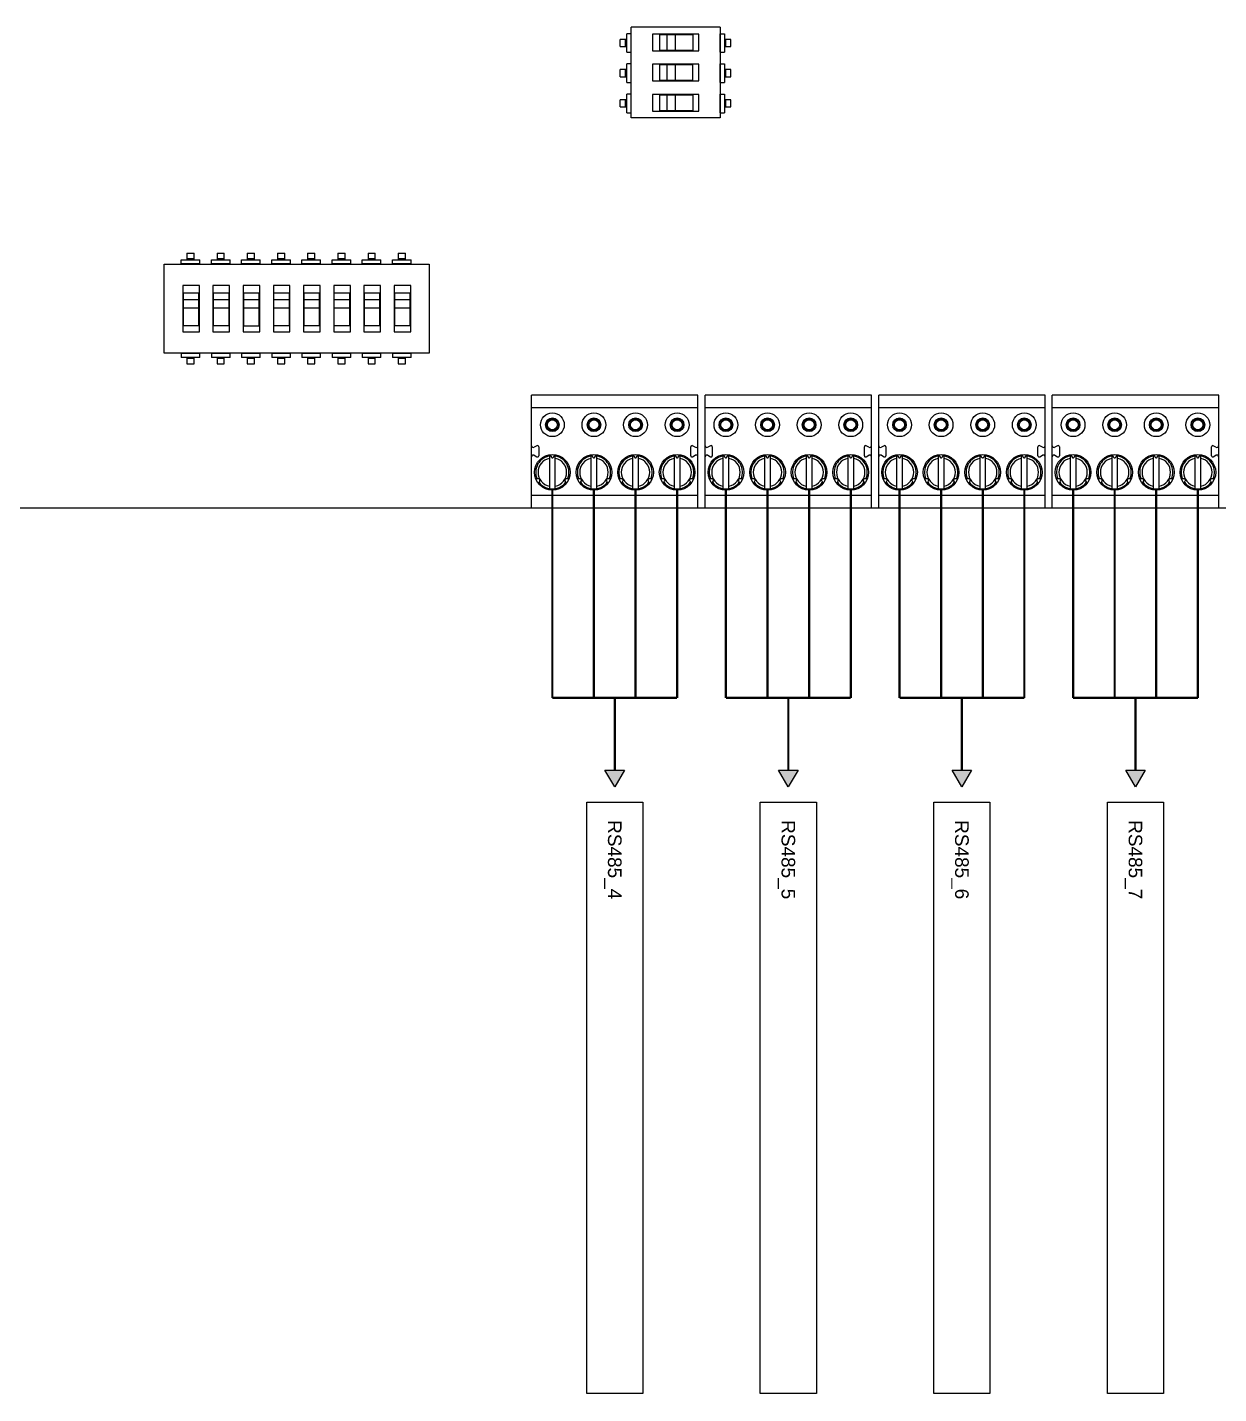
# Model space of a CAD drawing. Header units: millimetres. Extents: x 285292 to 433407, y -235676 to -135648.
# Drawn here: x 359349 to 398815, y -235676 to -190404 of the extents above; entities that cross this region are included whole.
import ezdxf
from ezdxf.enums import TextEntityAlignment as Align

# ---------------------------------------------------------------- set-up
doc = ezdxf.new("R2010")
doc.units = ezdxf.units.MM
doc.header["$LTSCALE"] = 10
doc.header["$MEASUREMENT"] = 0
doc.linetypes.add('HIDDEN', pattern=[0.375, 0.25, -0.125])
doc.styles.get("Standard").update_dxf_attribs({"font": 'arial.ttf'})

# ---------------------------------------------------------------- blocks, each defined once
blk = doc.blocks.new('SE ACM')
h = blk.add_hatch(color=256)
h.dxf.hatch_style = 1
h.paths.add_polyline_path([(378809, -215575), (378485, -215015), (379132, -215015)])
h = blk.add_hatch(color=256)
h.dxf.hatch_style = 1
h.paths.add_polyline_path([(384559, -215575), (384235, -215015), (384882, -215015)])
h = blk.add_hatch(color=256)
h.dxf.hatch_style = 1
h.paths.add_polyline_path([(390309, -215575), (389985, -215015), (390632, -215015)])
h = blk.add_hatch(color=256)
h.dxf.hatch_style = 1
h.paths.add_polyline_path([(396059, -215575), (395735, -215015), (396382, -215015)])
at = {"linetype": 'Continuous'}
for p, q in [((382301, -190404), (379349, -190404)), ((379349, -193404), (379349, -190404)), ((382301, -190404), (382301, -193404)), ((379207, -190804), (378991, -190804)), ((378991, -191044), (378991, -190804)), ((378991, -191044), (379207, -191044)), ((379169, -191044), (379169, -190804)), ((379349, -190615), (379207, -190615)), ((379207, -191233), (379207, -190615)), ((379345, -190615), (379345, -191233)), ((381593, -190629), (380057, -190629)), ((380057, -190629), (380057, -191180)), ((381396, -190649), (380305, -190649)), ((380305, -191160), (380305, -190649)), ((380412, -190629), (380412, -190649)), ((380531, -190649), (380531, -191160)), ((380805, -190649), (380805, -191160)), ((381238, -190649), (381238, -190629)), ((381396, -190649), (381396, -191160)), ((381593, -191180), (381593, -190629)), ((382301, -190615), (382443, -190615)), ((382305, -191233), (382305, -190615)), ((382443, -190615), (382443, -191233)), ((382659, -190804), (382443, -190804)), ((382443, -191044), (382659, -191044)), ((382481, -190804), (382481, -191044)), ((382659, -191044), (382659, -190804)), ((379207, -191233), (379349, -191233)), ((380057, -191180), (381593, -191180)), ((380305, -191160), (381396, -191160)), ((380412, -191160), (380412, -191180)), ((381238, -191180), (381238, -191160)), ((382301, -191233), (382443, -191233)), ((379207, -191804), (378991, -191804)), ((378991, -192044), (378991, -191804)), ((379169, -192044), (379169, -191804)), ((379349, -191615), (379207, -191615)), ((379207, -192233), (379207, -191615)), ((379345, -191615), (379345, -192233)), ((381593, -191629), (380057, -191629)), ((380057, -191629), (380057, -192180)), ((381396, -191649), (380305, -191649)), ((380305, -192160), (380305, -191649)), ((380412, -191629), (380412, -191649)), ((380531, -191649), (380531, -192160)), ((380805, -191649), (380805, -192160)), ((381238, -191649), (381238, -191629)), ((381396, -192160), (381396, -191649)), ((381593, -192180), (381593, -191629)), ((382301, -191615), (382443, -191615)), ((382305, -192233), (382305, -191615)), ((382443, -191615), (382443, -192233)), ((382659, -191804), (382443, -191804)), ((382481, -191804), (382481, -192044)), ((382659, -192044), (382659, -191804)), ((378991, -192044), (379207, -192044)), ((379207, -192233), (379349, -192233)), ((380057, -192180), (381593, -192180)), ((380305, -192160), (381396, -192160)), ((380412, -192160), (380412, -192180)), ((381238, -192180), (381238, -192160)), ((382301, -192233), (382443, -192233)), ((382443, -192044), (382659, -192044)), ((379207, -192804), (378991, -192804)), ((378991, -193044), (378991, -192804)), ((379169, -193044), (379169, -192804)), ((379349, -192615), (379207, -192615)), ((379207, -193233), (379207, -192615)), ((379345, -192615), (379345, -193233)), ((381593, -192629), (380057, -192629)), ((380057, -192629), (380057, -193180)), ((381396, -192649), (380305, -192649)), ((380305, -193160), (380305, -192649)), ((380412, -192629), (380412, -192649)), ((380531, -192649), (380531, -193160)), ((380805, -192649), (380805, -193160)), ((381238, -192649), (381238, -192629)), ((381396, -192649), (381396, -193160)), ((381593, -193180), (381593, -192629)), ((382301, -192615), (382443, -192615)), ((382305, -193233), (382305, -192615)), ((382443, -192615), (382443, -193233)), ((382659, -192804), (382443, -192804)), ((382481, -192804), (382481, -193044)), ((382659, -193044), (382659, -192804)), ((378991, -193044), (379207, -193044)), ((379207, -193233), (379349, -193233)), ((380057, -193180), (381593, -193180)), ((380305, -193160), (381396, -193160)), ((380412, -193160), (380412, -193180)), ((381238, -193180), (381238, -193160)), ((382301, -193233), (382443, -193233)), ((382443, -193044), (382659, -193044)), ((382301, -193404), (379349, -193404)), ((363885, -198248), (372665, -198248)), ((363885, -201201), (363885, -198248)), ((364446, -198106), (365064, -198106)), ((364446, -198248), (364446, -198106)), ((365064, -198244), (364446, -198244)), ((364635, -197890), (364875, -197890)), ((364635, -197890), (364635, -198106)), ((364635, -198068), (364875, -198068)), ((364875, -198106), (364875, -197890)), ((365064, -198248), (365064, -198106)), ((365446, -198106), (366064, -198106)), ((365446, -198248), (365446, -198106)), ((366064, -198244), (365446, -198244)), ((365635, -197890), (365875, -197890)), ((365635, -197890), (365635, -198106)), ((365635, -198068), (365875, -198068)), ((365875, -198106), (365875, -197890)), ((366064, -198248), (366064, -198106)), ((366446, -198106), (367064, -198106)), ((366446, -198248), (366446, -198106)), ((367064, -198244), (366446, -198244)), ((366635, -197890), (366875, -197890)), ((366635, -197890), (366635, -198106)), ((366635, -198068), (366875, -198068)), ((366875, -198106), (366875, -197890)), ((367064, -198248), (367064, -198106)), ((367446, -198106), (368064, -198106)), ((367446, -198248), (367446, -198106)), ((368064, -198244), (367446, -198244)), ((367635, -197890), (367875, -197890)), ((367635, -197890), (367635, -198106)), ((367635, -198068), (367875, -198068)), ((367875, -198106), (367875, -197890)), ((368064, -198248), (368064, -198106)), ((368446, -198106), (369064, -198106)), ((368446, -198248), (368446, -198106)), ((369064, -198244), (368446, -198244)), ((368635, -197890), (368875, -197890)), ((368635, -197890), (368635, -198106)), ((368635, -198068), (368875, -198068)), ((368875, -198106), (368875, -197890)), ((369064, -198248), (369064, -198106)), ((369446, -198106), (370064, -198106)), ((369446, -198248), (369446, -198106)), ((370064, -198244), (369446, -198244)), ((369635, -197890), (369875, -197890)), ((369635, -197890), (369635, -198106)), ((369635, -198068), (369875, -198068)), ((369875, -198106), (369875, -197890)), ((370064, -198248), (370064, -198106)), ((370446, -198106), (371064, -198106)), ((370446, -198248), (370446, -198106)), ((371064, -198244), (370446, -198244)), ((370635, -197890), (370875, -197890)), ((370635, -197890), (370635, -198106)), ((370635, -198068), (370875, -198068)), ((370875, -198106), (370875, -197890)), ((371064, -198248), (371064, -198106)), ((371446, -198106), (372064, -198106)), ((371446, -198248), (371446, -198106)), ((372064, -198244), (371446, -198244)), ((371635, -197890), (371875, -197890)), ((371635, -197890), (371635, -198106)), ((371635, -198068), (371875, -198068)), ((371875, -198106), (371875, -197890)), ((372064, -198248), (372064, -198106)), ((372665, -198248), (372665, -201201)), ((365050, -198957), (364499, -198957)), ((364499, -198957), (364499, -200492)), ((365050, -200492), (365050, -198957)), ((366050, -198957), (365499, -198957)), ((365499, -198957), (365499, -200492)), ((366050, -200492), (366050, -198957)), ((367050, -198957), (366499, -198957)), ((366499, -198957), (366499, -200492)), ((367050, -200492), (367050, -198957)), ((368050, -198957), (367499, -198957)), ((367499, -198957), (367499, -200492)), ((368050, -200492), (368050, -198957)), ((369050, -198957), (368499, -198957)), ((368499, -198957), (368499, -200492)), ((369050, -200492), (369050, -198957)), ((370050, -198957), (369499, -198957)), ((369499, -198957), (369499, -200492)), ((370050, -200492), (370050, -198957)), ((371050, -198957), (370499, -198957)), ((370499, -198957), (370499, -200492)), ((371050, -200492), (371050, -198957)), ((372050, -198957), (371499, -198957)), ((371499, -198957), (371499, -200492)), ((372050, -200492), (372050, -198957)), ((364519, -199311), (364499, -199311)), ((364519, -199204), (365031, -199204)), ((364519, -200295), (364519, -199204)), ((365031, -199430), (364519, -199430)), ((365031, -200295), (365031, -199204)), ((365050, -199311), (365031, -199311)), ((365519, -199311), (365499, -199311)), ((365519, -199204), (366031, -199204)), ((365519, -200295), (365519, -199204)), ((366031, -199430), (365519, -199430)), ((366031, -200295), (366031, -199204)), ((366050, -199311), (366031, -199311)), ((366519, -199311), (366499, -199311)), ((366519, -199204), (367031, -199204)), ((366519, -200295), (366519, -199204)), ((367031, -199430), (366519, -199430)), ((367031, -200295), (367031, -199204)), ((367050, -199311), (367031, -199311)), ((367519, -199311), (367499, -199311)), ((367519, -199204), (368031, -199204)), ((367519, -200295), (367519, -199204)), ((368031, -199430), (367519, -199430)), ((368031, -200295), (368031, -199204)), ((368050, -199311), (368031, -199311)), ((368519, -199311), (368499, -199311)), ((368519, -199204), (369031, -199204)), ((368519, -200295), (368519, -199204)), ((369031, -199430), (368519, -199430)), ((369031, -200295), (369031, -199204)), ((369050, -199311), (369031, -199311)), ((369519, -199311), (369499, -199311)), ((369519, -199204), (370031, -199204)), ((369519, -200295), (369519, -199204)), ((370031, -199430), (369519, -199430)), ((370031, -200295), (370031, -199204)), ((370050, -199311), (370031, -199311)), ((370519, -199311), (370499, -199311)), ((370519, -199204), (371031, -199204)), ((370519, -200295), (370519, -199204)), ((371031, -199430), (370519, -199430)), ((371031, -200295), (371031, -199204)), ((371050, -199311), (371031, -199311)), ((371519, -199311), (371499, -199311)), ((371519, -199204), (372031, -199204)), ((371519, -200295), (371519, -199204)), ((372031, -199430), (371519, -199430)), ((372031, -200295), (372031, -199204)), ((372050, -199311), (372031, -199311)), ((365031, -199705), (364519, -199705)), ((366031, -199705), (365519, -199705)), ((367031, -199705), (366519, -199705)), ((368031, -199705), (367519, -199705)), ((369031, -199705), (368519, -199705)), ((370031, -199705), (369519, -199705)), ((371031, -199705), (370519, -199705)), ((372031, -199705), (371519, -199705)), ((364499, -200138), (364519, -200138)), ((364499, -200492), (365050, -200492)), ((365031, -200295), (364519, -200295)), ((365031, -200138), (365050, -200138)), ((365499, -200138), (365519, -200138)), ((365499, -200492), (366050, -200492)), ((366031, -200295), (365519, -200295)), ((366031, -200138), (366050, -200138)), ((366499, -200138), (366519, -200138)), ((366499, -200492), (367050, -200492)), ((366519, -200295), (367031, -200295)), ((367031, -200138), (367050, -200138)), ((367499, -200138), (367519, -200138)), ((367499, -200492), (368050, -200492)), ((368031, -200295), (367519, -200295)), ((368031, -200138), (368050, -200138)), ((368499, -200138), (368519, -200138)), ((368499, -200492), (369050, -200492)), ((369031, -200295), (368519, -200295)), ((369031, -200138), (369050, -200138)), ((369499, -200138), (369519, -200138)), ((369499, -200492), (370050, -200492)), ((370031, -200295), (369519, -200295)), ((370031, -200138), (370050, -200138)), ((370499, -200138), (370519, -200138)), ((370499, -200492), (371050, -200492)), ((371031, -200295), (370519, -200295)), ((371031, -200138), (371050, -200138)), ((371499, -200138), (371519, -200138)), ((371499, -200492), (372050, -200492)), ((372031, -200295), (371519, -200295)), ((372031, -200138), (372050, -200138)), ((372665, -201201), (363885, -201201)), ((364446, -201201), (364446, -201342)), ((364446, -201205), (365064, -201205)), ((365064, -201342), (364446, -201342)), ((364635, -201342), (364635, -201558)), ((364875, -201380), (364635, -201380)), ((364875, -201558), (364875, -201342)), ((365064, -201342), (365064, -201201)), ((365446, -201201), (365446, -201342)), ((365446, -201205), (366064, -201205)), ((366064, -201342), (365446, -201342)), ((365635, -201342), (365635, -201558)), ((365875, -201380), (365635, -201380)), ((365875, -201558), (365875, -201342)), ((366064, -201342), (366064, -201201)), ((366446, -201201), (366446, -201342)), ((366446, -201205), (367064, -201205)), ((367064, -201342), (366446, -201342)), ((366635, -201342), (366635, -201558)), ((366875, -201380), (366635, -201380)), ((366875, -201558), (366875, -201342)), ((367064, -201342), (367064, -201201)), ((367446, -201201), (367446, -201342)), ((367446, -201205), (368064, -201205)), ((368064, -201342), (367446, -201342)), ((367635, -201342), (367635, -201558)), ((367875, -201380), (367635, -201380)), ((367875, -201558), (367875, -201342)), ((368064, -201342), (368064, -201201)), ((368446, -201201), (368446, -201342)), ((368446, -201205), (369064, -201205)), ((369064, -201342), (368446, -201342)), ((368635, -201342), (368635, -201558)), ((368875, -201380), (368635, -201380)), ((368875, -201558), (368875, -201342)), ((369064, -201342), (369064, -201201)), ((369446, -201201), (369446, -201342)), ((369446, -201205), (370064, -201205)), ((370064, -201342), (369446, -201342)), ((369635, -201342), (369635, -201558)), ((369875, -201380), (369635, -201380)), ((369875, -201558), (369875, -201342)), ((370064, -201342), (370064, -201201)), ((370446, -201201), (370446, -201342)), ((370446, -201205), (371064, -201205)), ((371064, -201342), (370446, -201342)), ((370635, -201342), (370635, -201558)), ((370875, -201380), (370635, -201380)), ((370875, -201558), (370875, -201342)), ((371064, -201342), (371064, -201201)), ((371446, -201201), (371446, -201342)), ((371446, -201205), (372064, -201205)), ((372064, -201342), (371446, -201342)), ((371635, -201342), (371635, -201558)), ((371875, -201380), (371635, -201380)), ((371875, -201558), (371875, -201342)), ((372064, -201342), (372064, -201201)), ((364635, -201558), (364875, -201558)), ((365635, -201558), (365875, -201558)), ((366635, -201558), (366875, -201558)), ((367635, -201558), (367875, -201558)), ((368635, -201558), (368875, -201558)), ((369635, -201558), (369875, -201558)), ((370635, -201558), (370875, -201558)), ((371635, -201558), (371875, -201558)), ((381565, -202589), (376053, -202589)), ((376053, -206329), (376053, -202589)), ((381565, -206329), (381565, -202589)), ((387315, -202589), (381803, -202589)), ((381803, -206329), (381803, -202589)), ((387315, -206329), (387315, -202589)), ((393065, -202589), (387553, -202589)), ((387553, -206329), (387553, -202589)), ((393065, -206329), (393065, -202589)), ((398815, -202589), (393303, -202589)), ((393303, -206329), (393303, -202589)), ((398815, -206329), (398815, -202589)), ((376053, -203004), (381565, -203004)), ((381803, -203004), (387315, -203004)), ((387553, -203004), (393065, -203004)), ((393303, -203004), (398815, -203004)), ((376230, -204267), (376141, -204319)), ((376141, -204584), (376230, -204635)), ((376289, -204302), (376289, -204601)), ((376643, -204606), (376643, -205690)), ((376657, -204564), (376708, -204648)), ((376776, -204648), (376826, -204564)), ((376840, -205690), (376840, -204606)), ((378021, -204606), (378021, -205690)), ((378035, -204564), (378086, -204648)), ((378154, -204648), (378204, -204564)), ((378218, -205690), (378218, -204606)), ((379399, -204606), (379399, -205690)), ((379413, -204564), (379463, -204648)), ((379532, -204648), (379582, -204564)), ((379596, -205690), (379596, -204606)), ((380777, -204606), (380777, -205690)), ((380791, -204564), (380841, -204648)), ((380910, -204648), (380960, -204564)), ((380974, -205690), (380974, -204606)), ((381328, -204601), (381328, -204302)), ((381476, -204319), (381387, -204267)), ((381387, -204635), (381476, -204584)), ((381980, -204267), (381891, -204319)), ((381891, -204584), (381980, -204635)), ((382039, -204302), (382039, -204601)), ((382393, -204606), (382393, -205690)), ((382407, -204564), (382458, -204648)), ((382526, -204648), (382576, -204564)), ((382590, -205690), (382590, -204606)), ((383771, -204606), (383771, -205690)), ((383785, -204564), (383836, -204648)), ((383904, -204648), (383954, -204564)), ((383968, -205690), (383968, -204606)), ((385149, -204606), (385149, -205690)), ((385163, -204564), (385213, -204648)), ((385282, -204648), (385332, -204564)), ((385346, -205690), (385346, -204606)), ((386527, -204606), (386527, -205690)), ((386541, -204564), (386591, -204648)), ((386660, -204648), (386710, -204564)), ((386724, -205690), (386724, -204606)), ((387078, -204601), (387078, -204302)), ((387226, -204319), (387137, -204267)), ((387137, -204635), (387226, -204584)), ((387730, -204267), (387641, -204319)), ((387641, -204584), (387730, -204635)), ((387789, -204302), (387789, -204601)), ((388143, -204606), (388143, -205690)), ((388157, -204564), (388208, -204648)), ((388276, -204648), (388326, -204564)), ((388340, -205690), (388340, -204606)), ((389521, -204606), (389521, -205690)), ((389535, -204564), (389586, -204648)), ((389654, -204648), (389704, -204564)), ((389718, -205690), (389718, -204606)), ((390899, -204606), (390899, -205690)), ((390913, -204564), (390963, -204648)), ((391032, -204648), (391082, -204564)), ((391096, -205690), (391096, -204606)), ((392277, -204606), (392277, -205690)), ((392291, -204564), (392341, -204648)), ((392410, -204648), (392460, -204564)), ((392474, -205690), (392474, -204606)), ((392828, -204601), (392828, -204302)), ((392976, -204319), (392887, -204267)), ((392887, -204635), (392976, -204584)), ((393480, -204267), (393391, -204319)), ((393391, -204584), (393480, -204635)), ((393539, -204302), (393539, -204601)), ((393893, -204606), (393893, -205690)), ((393907, -204564), (393958, -204648)), ((394026, -204648), (394076, -204564)), ((394090, -205690), (394090, -204606)), ((395271, -204606), (395271, -205690)), ((395285, -204564), (395336, -204648)), ((395404, -204648), (395454, -204564)), ((395468, -205690), (395468, -204606)), ((396649, -204606), (396649, -205690)), ((396663, -204564), (396713, -204648)), ((396782, -204648), (396832, -204564)), ((396846, -205690), (396846, -204606)), ((398027, -204606), (398027, -205690)), ((398041, -204564), (398091, -204648)), ((398160, -204648), (398210, -204564)), ((398224, -205690), (398224, -204606)), ((398578, -204601), (398578, -204302)), ((398726, -204319), (398637, -204267)), ((398637, -204635), (398726, -204584)), ((376291, -205369), (376193, -205367)), ((376278, -205514), (376325, -205428)), ((377158, -205428), (377205, -205514)), ((377290, -205367), (377192, -205369)), ((377669, -205369), (377571, -205367)), ((377656, -205514), (377703, -205428)), ((378536, -205428), (378583, -205514)), ((378668, -205367), (378570, -205369)), ((379047, -205369), (378949, -205367)), ((379034, -205514), (379081, -205428)), ((379914, -205428), (379961, -205514)), ((380046, -205367), (379948, -205369)), ((380425, -205369), (380327, -205367)), ((380412, -205514), (380459, -205428)), ((381292, -205428), (381339, -205514)), ((381424, -205367), (381326, -205369)), ((382041, -205369), (381943, -205367)), ((382028, -205514), (382075, -205428)), ((382908, -205428), (382955, -205514)), ((383040, -205367), (382942, -205369)), ((383419, -205369), (383321, -205367)), ((383406, -205514), (383453, -205428)), ((384286, -205428), (384333, -205514)), ((384418, -205367), (384320, -205369)), ((384797, -205369), (384699, -205367)), ((384784, -205514), (384831, -205428)), ((385664, -205428), (385711, -205514)), ((385796, -205367), (385698, -205369)), ((386175, -205369), (386077, -205367)), ((386162, -205514), (386209, -205428)), ((387042, -205428), (387089, -205514)), ((387174, -205367), (387076, -205369)), ((387791, -205369), (387693, -205367)), ((387778, -205514), (387825, -205428)), ((388658, -205428), (388705, -205514)), ((388790, -205367), (388692, -205369)), ((389169, -205369), (389071, -205367)), ((389156, -205514), (389203, -205428)), ((390036, -205428), (390083, -205514)), ((390168, -205367), (390070, -205369)), ((390547, -205369), (390449, -205367)), ((390534, -205514), (390581, -205428)), ((391414, -205428), (391461, -205514)), ((391546, -205367), (391448, -205369)), ((391925, -205369), (391827, -205367)), ((391912, -205514), (391959, -205428)), ((392792, -205428), (392839, -205514)), ((392924, -205367), (392826, -205369)), ((393541, -205369), (393443, -205367)), ((393528, -205514), (393575, -205428)), ((394408, -205428), (394455, -205514)), ((394540, -205367), (394442, -205369)), ((394919, -205369), (394821, -205367)), ((394906, -205514), (394953, -205428)), ((395786, -205428), (395833, -205514)), ((395918, -205367), (395820, -205369)), ((396297, -205369), (396199, -205367)), ((396284, -205514), (396331, -205428)), ((397164, -205428), (397211, -205514)), ((397296, -205367), (397198, -205369)), ((397675, -205369), (397577, -205367)), ((397662, -205514), (397709, -205428)), ((398542, -205428), (398589, -205514)), ((398674, -205367), (398576, -205369)), ((381565, -205914), (376053, -205914)), ((387315, -205914), (381803, -205914)), ((393065, -205914), (387553, -205914)), ((398815, -205914), (393303, -205914)), ((355765, -206323), (376053, -206323)), ((376053, -206329), (381565, -206329)), ((381565, -206323), (381803, -206323)), ((381803, -206329), (387315, -206329)), ((387315, -206323), (387553, -206323)), ((387553, -206329), (393065, -206329)), ((393065, -206323), (393303, -206323)), ((393303, -206329), (398815, -206329)), ((398815, -206323), (399053, -206323))]:
    blk.add_line(p, q, dxfattribs=at)
at = {"linetype": 'HIDDEN', "const_width": 75}
for points in [[(376742, -212621), (376742, -205739)], [(378120, -212621), (378120, -205739)], [(379498, -212621), (379498, -205739)], [(380876, -212621), (380876, -205739)], [(382492, -212621), (382492, -205739)], [(383870, -212621), (383870, -205739)], [(385248, -212621), (385248, -205739)], [(386626, -212621), (386626, -205739)], [(388242, -212621), (388242, -205739)], [(389620, -212621), (389620, -205739)], [(390998, -212621), (390998, -205739)], [(392376, -212621), (392376, -205739)], [(393992, -212621), (393992, -205739)], [(395370, -212621), (395370, -205739)], [(396748, -212621), (396748, -205739)], [(398126, -212621), (398126, -205739)], [(376742, -212621), (380876, -212621)], [(378809, -212621), (378809, -215015)], [(382492, -212621), (386626, -212621)], [(384559, -212621), (384559, -215015)], [(388242, -212621), (392376, -212621)], [(390309, -212621), (390309, -215015)], [(393992, -212621), (398126, -212621)], [(396059, -212621), (396059, -215015)]]:
    blk.add_lwpolyline(points, dxfattribs=at)
for points in [[(378809, -215575), (378485, -215015), (379132, -215015)], [(384559, -215575), (384235, -215015), (384882, -215015)], [(390309, -215575), (389985, -215015), (390632, -215015)], [(396059, -215575), (395735, -215015), (396382, -215015)], [(379737, -216075), (379737, -235676), (377880, -235676), (377880, -216075)], [(385487, -216075), (385487, -235676), (383630, -235676), (383630, -216075)], [(391237, -216075), (391237, -235676), (389380, -235676), (389380, -216075)], [(396987, -216075), (396987, -235676), (395130, -235676), (395130, -216075)]]:
    blk.add_lwpolyline(points, close=True)
at = {"linetype": 'Continuous'}
for centre, radius in [((376742, -203573), 394), ((378120, -203573), 394), ((379498, -203573), 394), ((380876, -203573), 394), ((382492, -203573), 394), ((383870, -203573), 394), ((385248, -203573), 394), ((386626, -203573), 394), ((388242, -203573), 394), ((389620, -203573), 394), ((390998, -203573), 394), ((392376, -203573), 394), ((393992, -203573), 394), ((395370, -203573), 394), ((396748, -203573), 394), ((398126, -203573), 394), ((376742, -203573), 226), ((376742, -203573), 197), ((376742, -203573), 166), ((378120, -203573), 226), ((378120, -203573), 197), ((378120, -203573), 166), ((379498, -203573), 226), ((379498, -203573), 197), ((379498, -203573), 166), ((380876, -203573), 226), ((380876, -203573), 197), ((380876, -203573), 166), ((382492, -203573), 226), ((382492, -203573), 197), ((382492, -203573), 166), ((383870, -203573), 226), ((383870, -203573), 197), ((383870, -203573), 166), ((385248, -203573), 226), ((385248, -203573), 197), ((385248, -203573), 166), ((386626, -203573), 226), ((386626, -203573), 197), ((386626, -203573), 166), ((388242, -203573), 226), ((388242, -203573), 197), ((388242, -203573), 166), ((389620, -203573), 226), ((389620, -203573), 197), ((389620, -203573), 166), ((390998, -203573), 226), ((390998, -203573), 197), ((390998, -203573), 166), ((392376, -203573), 226), ((392376, -203573), 197), ((392376, -203573), 166), ((393992, -203573), 226), ((393992, -203573), 197), ((393992, -203573), 166), ((395370, -203573), 226), ((395370, -203573), 197), ((395370, -203573), 166), ((396748, -203573), 226), ((396748, -203573), 197), ((396748, -203573), 166), ((398126, -203573), 226), ((398126, -203573), 197), ((398126, -203573), 166), ((376742, -205148), 591), ((378120, -205148), 591), ((379498, -205148), 591), ((380876, -205148), 591), ((382492, -205148), 591), ((383870, -205148), 591), ((385248, -205148), 591), ((386626, -205148), 591), ((388242, -205148), 591), ((389620, -205148), 591), ((390998, -205148), 591), ((392376, -205148), 591), ((393992, -205148), 591), ((395370, -205148), 591), ((396748, -205148), 591), ((398126, -205148), 591)]:
    blk.add_circle(centre, radius, dxfattribs=at)
for centre, radius, start, end in [((376112, -204267), 59.1, 180, 300), ((376112, -204635), 59.1, 60, 180), ((376742, -205148), 551, 96.5179, 203.4949), ((376250, -204302), 39.4, 0, 120), ((376250, -204601), 39.4, 240, 0), ((376742, -205148), 551, 336.5052, 83.4821), ((378120, -205148), 551, 96.5179, 203.4949), ((378120, -205148), 551, 336.5052, 83.4821), ((379498, -205148), 551, 96.5179, 203.4949), ((379498, -205148), 551, 336.5052, 83.4821), ((380876, -205148), 551, 96.5179, 203.4949), ((380876, -205148), 551, 336.5052, 83.4821), ((381368, -204302), 39.4, 60, 180), ((381368, -204601), 39.4, 180, 300), ((381505, -204267), 59.1, 240, 0), ((381505, -204635), 59.1, 0, 120), ((381862, -204267), 59.1, 180, 300), ((381862, -204635), 59.1, 60, 180), ((382492, -205148), 551, 96.5179, 203.4949), ((382000, -204302), 39.4, 0, 120), ((382000, -204601), 39.4, 240, 0), ((382492, -205148), 551, 336.5052, 83.4821), ((383870, -205148), 551, 96.5179, 203.4949), ((383870, -205148), 551, 336.5052, 83.4821), ((385248, -205148), 551, 96.5179, 203.4949), ((385248, -205148), 551, 336.5052, 83.4821), ((386626, -205148), 551, 96.5179, 203.4949), ((386626, -205148), 551, 336.5052, 83.4821), ((387118, -204302), 39.4, 60, 180), ((387118, -204601), 39.4, 180, 300), ((387255, -204267), 59.1, 240, 0), ((387255, -204635), 59.1, 0, 120), ((387612, -204267), 59.1, 180, 300), ((387612, -204635), 59.1, 60, 180), ((388242, -205148), 551, 96.5179, 203.4949), ((387750, -204302), 39.4, 0, 120), ((387750, -204601), 39.4, 240, 0), ((388242, -205148), 551, 336.512, 83.4821), ((389620, -205148), 551, 96.5179, 203.4949), ((389620, -205148), 551, 336.5052, 83.4821), ((390998, -205148), 551, 96.5179, 203.4949), ((390998, -205148), 551, 336.512, 83.4821), ((392376, -205148), 551, 96.5179, 203.4949), ((392376, -205148), 551, 336.512, 83.4821), ((392868, -204302), 39.4, 60, 180), ((392868, -204601), 39.4, 180, 300), ((393005, -204267), 59.1, 240, 0), ((393005, -204635), 59.1, 0, 120), ((393362, -204267), 59.1, 180, 300), ((393362, -204635), 59.1, 60, 180), ((393992, -205148), 551, 96.5179, 203.488), ((393500, -204302), 39.4, 0, 120), ((393500, -204601), 39.4, 240, 0), ((393992, -205148), 551, 336.5052, 83.4821), ((395370, -205148), 551, 96.5179, 203.488), ((395370, -205148), 551, 336.5052, 83.4821), ((396748, -205148), 551, 96.5179, 203.4949), ((396748, -205148), 551, 336.5052, 83.4821), ((398126, -205148), 551, 96.5179, 203.4949), ((398126, -205148), 551, 336.5052, 83.4821), ((398618, -204302), 39.4, 60, 180), ((398618, -204601), 39.4, 180, 300), ((398755, -204267), 59.1, 240, 0), ((398755, -204635), 59.1, 0, 120), ((376742, -205148), 472, 102.0247, 257.9753), ((376742, -205148), 472, 282.0247, 77.9753), ((378120, -205148), 472, 102.0247, 257.9753), ((378120, -205148), 472, 282.0247, 77.9753), ((379498, -205148), 472, 102.0247, 257.9753), ((379498, -205148), 472, 282.0247, 77.9753), ((380876, -205148), 472, 102.0247, 257.9753), ((380876, -205148), 472, 282.0247, 77.9753), ((382492, -205148), 472, 102.0247, 257.9753), ((382492, -205148), 472, 282.0247, 77.9753), ((383870, -205148), 472, 102.0247, 257.9753), ((383870, -205148), 472, 282.0247, 77.9753), ((385248, -205148), 472, 102.0247, 257.9753), ((385248, -205148), 472, 282.0247, 77.9753), ((386626, -205148), 472, 102.0247, 257.9753), ((386626, -205148), 472, 282.0247, 77.9753), ((388242, -205148), 472, 102.0247, 257.9753), ((388242, -205148), 472, 282.0247, 77.9753), ((389620, -205148), 472, 102.0247, 257.9753), ((389620, -205148), 472, 282.0247, 77.9753), ((390998, -205148), 472, 102.0247, 257.9753), ((390998, -205148), 472, 282.0247, 77.9753), ((392376, -205148), 472, 102.0247, 257.9753), ((392376, -205148), 472, 282.0247, 77.9753), ((393992, -205148), 472, 102.0247, 257.9753), ((393992, -205148), 472, 282.0247, 77.9753), ((395370, -205148), 472, 102.0247, 257.9753), ((395370, -205148), 472, 282.0247, 77.9753), ((396748, -205148), 472, 102.0247, 257.9753), ((396748, -205148), 472, 282.0247, 77.9753), ((398126, -205148), 472, 102.0247, 257.9753), ((398126, -205148), 472, 282.0247, 77.9753), ((376742, -205148), 551, 216.5007, 323.4993), ((378120, -205148), 551, 216.5097, 323.4993), ((379498, -205148), 551, 216.5007, 323.4993), ((380876, -205148), 551, 216.5007, 323.4993), ((382492, -205148), 551, 216.5007, 323.4993), ((383870, -205148), 551, 216.5097, 323.4993), ((385248, -205148), 551, 216.5007, 323.4993), ((386626, -205148), 551, 216.5097, 323.4993), ((388242, -205148), 551, 216.5007, 323.4903), ((389620, -205148), 551, 216.5007, 323.4993), ((390998, -205148), 551, 216.5007, 323.4903), ((392376, -205148), 551, 216.5007, 323.4993), ((393992, -205148), 551, 216.5007, 323.4993), ((395370, -205148), 551, 216.5007, 323.4993), ((396748, -205148), 551, 216.5007, 323.4993), ((398126, -205148), 551, 216.5007, 323.4993)]:
    blk.add_arc(centre, radius, start, end, dxfattribs=at)
for points, knots in [([(376708, -204648), (376710, -204652), (376720, -204662), (376734, -204667), (376742, -204667)], [0, 0, 0, 0, 0.416802, 1, 1, 1, 1]), ([(376742, -204667), (376749, -204667), (376763, -204662), (376773, -204652), (376776, -204648)], [0, 0, 0, 0, 0.583198, 1, 1, 1, 1]), ([(378086, -204648), (378088, -204652), (378098, -204662), (378112, -204667), (378120, -204667)], [0, 0, 0, 0, 0.416802, 1, 1, 1, 1]), ([(378120, -204667), (378127, -204667), (378141, -204662), (378151, -204652), (378154, -204648)], [0, 0, 0, 0, 0.583198, 1, 1, 1, 1]), ([(379463, -204648), (379466, -204652), (379476, -204662), (379490, -204667), (379498, -204667)], [0, 0, 0, 0, 0.416802, 1, 1, 1, 1]), ([(379498, -204667), (379505, -204667), (379519, -204662), (379529, -204652), (379532, -204648)], [0, 0, 0, 0, 0.583198, 1, 1, 1, 1]), ([(380841, -204648), (380844, -204652), (380854, -204662), (380868, -204667), (380876, -204667)], [0, 0, 0, 0, 0.416802, 1, 1, 1, 1]), ([(380876, -204667), (380883, -204667), (380897, -204662), (380907, -204652), (380910, -204648)], [0, 0, 0, 0, 0.583198, 1, 1, 1, 1]), ([(382458, -204648), (382460, -204652), (382470, -204662), (382484, -204667), (382492, -204667)], [0, 0, 0, 0, 0.416802, 1, 1, 1, 1]), ([(382492, -204667), (382499, -204667), (382513, -204662), (382523, -204652), (382526, -204648)], [0, 0, 0, 0, 0.583198, 1, 1, 1, 1]), ([(383836, -204648), (383838, -204652), (383848, -204662), (383862, -204667), (383870, -204667)], [0, 0, 0, 0, 0.416802, 1, 1, 1, 1]), ([(383870, -204667), (383877, -204667), (383891, -204662), (383901, -204652), (383904, -204648)], [0, 0, 0, 0, 0.583198, 1, 1, 1, 1]), ([(385213, -204648), (385216, -204652), (385226, -204662), (385240, -204667), (385248, -204667)], [0, 0, 0, 0, 0.416802, 1, 1, 1, 1]), ([(385248, -204667), (385255, -204667), (385269, -204662), (385279, -204652), (385282, -204648)], [0, 0, 0, 0, 0.583198, 1, 1, 1, 1]), ([(386591, -204648), (386594, -204652), (386604, -204662), (386618, -204667), (386626, -204667)], [0, 0, 0, 0, 0.416802, 1, 1, 1, 1]), ([(386626, -204667), (386633, -204667), (386647, -204662), (386657, -204652), (386660, -204648)], [0, 0, 0, 0, 0.583198, 1, 1, 1, 1]), ([(388208, -204648), (388210, -204652), (388220, -204662), (388234, -204667), (388242, -204667)], [0, 0, 0, 0, 0.416802, 1, 1, 1, 1]), ([(388242, -204667), (388249, -204667), (388263, -204662), (388273, -204652), (388276, -204648)], [0, 0, 0, 0, 0.583198, 1, 1, 1, 1]), ([(389586, -204648), (389588, -204652), (389598, -204662), (389612, -204667), (389620, -204667)], [0, 0, 0, 0, 0.416802, 1, 1, 1, 1]), ([(389620, -204667), (389627, -204667), (389641, -204662), (389651, -204652), (389654, -204648)], [0, 0, 0, 0, 0.583198, 1, 1, 1, 1]), ([(390963, -204648), (390966, -204652), (390976, -204662), (390990, -204667), (390998, -204667)], [0, 0, 0, 0, 0.416802, 1, 1, 1, 1]), ([(390998, -204667), (391005, -204667), (391019, -204662), (391029, -204652), (391032, -204648)], [0, 0, 0, 0, 0.583198, 1, 1, 1, 1]), ([(392341, -204648), (392344, -204652), (392354, -204662), (392368, -204667), (392376, -204667)], [0, 0, 0, 0, 0.416802, 1, 1, 1, 1]), ([(392376, -204667), (392383, -204667), (392397, -204662), (392407, -204652), (392410, -204648)], [0, 0, 0, 0, 0.583198, 1, 1, 1, 1]), ([(393958, -204648), (393960, -204652), (393970, -204662), (393984, -204667), (393992, -204667)], [0, 0, 0, 0, 0.416802, 1, 1, 1, 1]), ([(393992, -204667), (393999, -204667), (394013, -204662), (394023, -204652), (394026, -204648)], [0, 0, 0, 0, 0.583198, 1, 1, 1, 1]), ([(395336, -204648), (395338, -204652), (395348, -204662), (395362, -204667), (395370, -204667)], [0, 0, 0, 0, 0.416802, 1, 1, 1, 1]), ([(395370, -204667), (395377, -204667), (395391, -204662), (395401, -204652), (395404, -204648)], [0, 0, 0, 0, 0.583198, 1, 1, 1, 1]), ([(396713, -204648), (396716, -204652), (396726, -204662), (396740, -204667), (396748, -204667)], [0, 0, 0, 0, 0.416802, 1, 1, 1, 1]), ([(396748, -204667), (396755, -204667), (396769, -204662), (396779, -204652), (396782, -204648)], [0, 0, 0, 0, 0.583198, 1, 1, 1, 1]), ([(398091, -204648), (398094, -204652), (398104, -204662), (398118, -204667), (398126, -204667)], [0, 0, 0, 0, 0.416802, 1, 1, 1, 1]), ([(398126, -204667), (398133, -204667), (398147, -204662), (398157, -204652), (398160, -204648)], [0, 0, 0, 0, 0.583198, 1, 1, 1, 1]), ([(376325, -205428), (376328, -205423), (376332, -205409), (376327, -205388), (376310, -205372), (376297, -205369), (376291, -205369)], [0, 0, 0, 0, 0.208399, 0.500001, 0.791599, 1, 1, 1, 1]), ([(377192, -205369), (377186, -205369), (377173, -205372), (377157, -205388), (377151, -205409), (377155, -205423), (377158, -205428)], [0, 0, 0, 0, 0.208399, 0.500001, 0.791599, 1, 1, 1, 1]), ([(377703, -205428), (377706, -205423), (377710, -205409), (377705, -205388), (377688, -205372), (377675, -205369), (377669, -205369)], [0, 0, 0, 0, 0.208399, 0.500001, 0.791599, 1, 1, 1, 1]), ([(378570, -205369), (378564, -205369), (378551, -205372), (378535, -205388), (378529, -205409), (378533, -205423), (378536, -205428)], [0, 0, 0, 0, 0.208399, 0.500001, 0.791599, 1, 1, 1, 1]), ([(379081, -205428), (379084, -205423), (379088, -205409), (379083, -205388), (379066, -205372), (379053, -205369), (379047, -205369)], [0, 0, 0, 0, 0.208399, 0.500001, 0.791599, 1, 1, 1, 1]), ([(379948, -205369), (379942, -205369), (379929, -205372), (379912, -205388), (379907, -205409), (379911, -205423), (379914, -205428)], [0, 0, 0, 0, 0.208399, 0.500001, 0.791599, 1, 1, 1, 1]), ([(380459, -205428), (380462, -205423), (380466, -205409), (380461, -205388), (380444, -205372), (380431, -205369), (380425, -205369)], [0, 0, 0, 0, 0.208399, 0.500001, 0.791599, 1, 1, 1, 1]), ([(381326, -205369), (381320, -205369), (381307, -205372), (381290, -205388), (381285, -205409), (381289, -205423), (381292, -205428)], [0, 0, 0, 0, 0.208399, 0.500001, 0.791599, 1, 1, 1, 1]), ([(382075, -205428), (382078, -205423), (382082, -205409), (382077, -205388), (382060, -205372), (382047, -205369), (382041, -205369)], [0, 0, 0, 0, 0.208399, 0.500001, 0.791599, 1, 1, 1, 1]), ([(382942, -205369), (382936, -205369), (382923, -205372), (382907, -205388), (382901, -205409), (382905, -205423), (382908, -205428)], [0, 0, 0, 0, 0.208399, 0.500001, 0.791599, 1, 1, 1, 1]), ([(383453, -205428), (383456, -205423), (383460, -205409), (383455, -205388), (383438, -205372), (383425, -205369), (383419, -205369)], [0, 0, 0, 0, 0.208399, 0.500001, 0.791599, 1, 1, 1, 1]), ([(384320, -205369), (384314, -205369), (384301, -205372), (384285, -205388), (384279, -205409), (384283, -205423), (384286, -205428)], [0, 0, 0, 0, 0.208399, 0.500001, 0.791599, 1, 1, 1, 1]), ([(384831, -205428), (384834, -205423), (384838, -205409), (384833, -205388), (384816, -205372), (384803, -205369), (384797, -205369)], [0, 0, 0, 0, 0.208399, 0.500001, 0.791599, 1, 1, 1, 1]), ([(385698, -205369), (385692, -205369), (385679, -205372), (385662, -205388), (385657, -205409), (385661, -205423), (385664, -205428)], [0, 0, 0, 0, 0.208399, 0.500001, 0.791599, 1, 1, 1, 1]), ([(386209, -205428), (386212, -205423), (386216, -205409), (386211, -205388), (386194, -205372), (386181, -205369), (386175, -205369)], [0, 0, 0, 0, 0.208399, 0.500001, 0.791599, 1, 1, 1, 1]), ([(387076, -205369), (387070, -205369), (387057, -205372), (387040, -205388), (387035, -205409), (387039, -205423), (387042, -205428)], [0, 0, 0, 0, 0.208399, 0.500001, 0.791599, 1, 1, 1, 1]), ([(387825, -205428), (387828, -205423), (387832, -205409), (387827, -205388), (387810, -205372), (387797, -205369), (387791, -205369)], [0, 0, 0, 0, 0.208399, 0.500001, 0.791599, 1, 1, 1, 1]), ([(388692, -205369), (388686, -205369), (388673, -205372), (388657, -205388), (388651, -205409), (388655, -205423), (388658, -205428)], [0, 0, 0, 0, 0.208399, 0.500001, 0.791599, 1, 1, 1, 1]), ([(389203, -205428), (389206, -205423), (389210, -205409), (389205, -205388), (389188, -205372), (389175, -205369), (389169, -205369)], [0, 0, 0, 0, 0.208399, 0.500001, 0.791599, 1, 1, 1, 1]), ([(390070, -205369), (390064, -205369), (390051, -205372), (390035, -205388), (390029, -205409), (390033, -205423), (390036, -205428)], [0, 0, 0, 0, 0.208399, 0.500001, 0.791599, 1, 1, 1, 1]), ([(390581, -205428), (390584, -205423), (390588, -205409), (390583, -205388), (390566, -205372), (390553, -205369), (390547, -205369)], [0, 0, 0, 0, 0.208399, 0.500001, 0.791599, 1, 1, 1, 1]), ([(391448, -205369), (391442, -205369), (391429, -205372), (391412, -205388), (391407, -205409), (391411, -205423), (391414, -205428)], [0, 0, 0, 0, 0.208399, 0.500001, 0.791599, 1, 1, 1, 1]), ([(391959, -205428), (391962, -205423), (391966, -205409), (391961, -205388), (391944, -205372), (391931, -205369), (391925, -205369)], [0, 0, 0, 0, 0.208399, 0.500001, 0.791599, 1, 1, 1, 1]), ([(392826, -205369), (392820, -205369), (392807, -205372), (392790, -205388), (392785, -205409), (392789, -205423), (392792, -205428)], [0, 0, 0, 0, 0.208399, 0.500001, 0.791599, 1, 1, 1, 1]), ([(393575, -205428), (393578, -205423), (393582, -205409), (393577, -205388), (393560, -205372), (393547, -205369), (393541, -205369)], [0, 0, 0, 0, 0.208399, 0.500001, 0.791599, 1, 1, 1, 1]), ([(394442, -205369), (394436, -205369), (394423, -205372), (394407, -205388), (394401, -205409), (394405, -205423), (394408, -205428)], [0, 0, 0, 0, 0.208399, 0.500001, 0.791599, 1, 1, 1, 1]), ([(394953, -205428), (394956, -205423), (394960, -205409), (394955, -205388), (394938, -205372), (394925, -205369), (394919, -205369)], [0, 0, 0, 0, 0.208399, 0.500001, 0.791599, 1, 1, 1, 1]), ([(395820, -205369), (395814, -205369), (395801, -205372), (395785, -205388), (395779, -205409), (395783, -205423), (395786, -205428)], [0, 0, 0, 0, 0.208399, 0.500001, 0.791599, 1, 1, 1, 1]), ([(396331, -205428), (396334, -205423), (396338, -205409), (396333, -205388), (396316, -205372), (396303, -205369), (396297, -205369)], [0, 0, 0, 0, 0.208399, 0.500001, 0.791599, 1, 1, 1, 1]), ([(397198, -205369), (397192, -205369), (397179, -205372), (397162, -205388), (397157, -205409), (397161, -205423), (397164, -205428)], [0, 0, 0, 0, 0.208399, 0.500001, 0.791599, 1, 1, 1, 1]), ([(397709, -205428), (397712, -205423), (397716, -205409), (397711, -205388), (397694, -205372), (397681, -205369), (397675, -205369)], [0, 0, 0, 0, 0.208399, 0.500001, 0.791599, 1, 1, 1, 1]), ([(398576, -205369), (398570, -205369), (398557, -205372), (398540, -205388), (398535, -205409), (398539, -205423), (398542, -205428)], [0, 0, 0, 0, 0.208399, 0.500001, 0.791599, 1, 1, 1, 1])]:
    blk.add_open_spline(points, degree=3, knots=knots, dxfattribs=at)
for tag, rotation, p in [('READER_1', 90, (300292, -154652)), ('READER_2', 90, (307392, -154652)), ('READER_3', 90, (314492, -154652)), ('READER_4', 90, (321592, -154652)), ('READER_5', 90, (328692, -154652)), ('READER_6', 90, (335792, -154652)), ('READER_7', 90, (342892, -154652)), ('READER_8', 90, (349992, -154652)), ('INPUT_9', 90, (362881, -154652)), ('INPUT_10', 90, (366481, -154652)), ('INPUT_11', 90, (370081, -154652)), ('INPUT_12', 90, (373681, -154652)), ('INPUT_1', 90, (377281, -154652)), ('INPUT_2', 90, (380881, -154652)), ('INPUT_3', 90, (384481, -154652)), ('INPUT_4', 90, (388081, -154652)), ('INPUT_5', 90, (391681, -154652)), ('INPUT_6', 90, (395281, -154652)), ('INPUT_7', 90, (398881, -154652)), ('INPUT_8', 90, (402481, -154652)), ('INPUT_13', 90, (406081, -154652)), ('INPUT_14', 90, (409681, -154652)), ('INPUT_15', 90, (413281, -154652)), ('INPUT_16', 90, (416881, -154652)), ('OUTPUT_1', 270, (289010, -216673)), ('OUTPUT_2', 270, (296510, -216673)), ('OUTPUT_3', 270, (303010, -216673)), ('OUTPUT_4', 270, (309510, -216673)), ('OUTPUT_5', 270, (316010, -216673)), ('OUTPUT_6', 270, (322510, -216673)), ('OUTPUT_7', 270, (329010, -216673)), ('OUTPUT_8', 270, (335510, -216673)), ('RS485_1', 270, (341509, -216673)), ('RS485_2', 270, (347259, -216673)), ('RS485_3', 270, (353009, -216673)), ('RS485_4', 270, (378809, -216673)), ('RS485_5', 270, (384559, -216673)), ('RS485_6', 270, (390309, -216673)), ('RS485_7', 270, (396059, -216673)), ('RS485_8', 270, (401809, -216673))]:
    blk.add_attdef(tag, text='', height=450, rotation=rotation).set_placement(p, align=Align.MIDDLE_LEFT)
for tag, p in [('FAI_INPUT', (414403, -187480)), ('TAMPER', (414378, -192987))]:
    blk.add_attdef(tag, text='', height=450).set_placement(p, align=Align.MIDDLE_LEFT)

msp = doc.modelspace()

# ---------------------------------------------------------------- block references
ref = msp.add_blockref('SE ACM', (0, 0))
ref.add_attrib('RS485_7', 'RS485_7', dxfattribs={"height": 450, "rotation": 270}).set_placement((396059, -216673), align=Align.MIDDLE_LEFT)
ref.add_attrib('RS485_6', 'RS485_6', dxfattribs={"height": 450, "rotation": 270}).set_placement((390309, -216673), align=Align.MIDDLE_LEFT)
ref.add_attrib('RS485_5', 'RS485_5', dxfattribs={"height": 450, "rotation": 270}).set_placement((384559, -216673), align=Align.MIDDLE_LEFT)
ref.add_attrib('RS485_4', 'RS485_4', dxfattribs={"height": 450, "rotation": 270}).set_placement((378809, -216673), align=Align.MIDDLE_LEFT)

doc.saveas('drawing.dxf')
